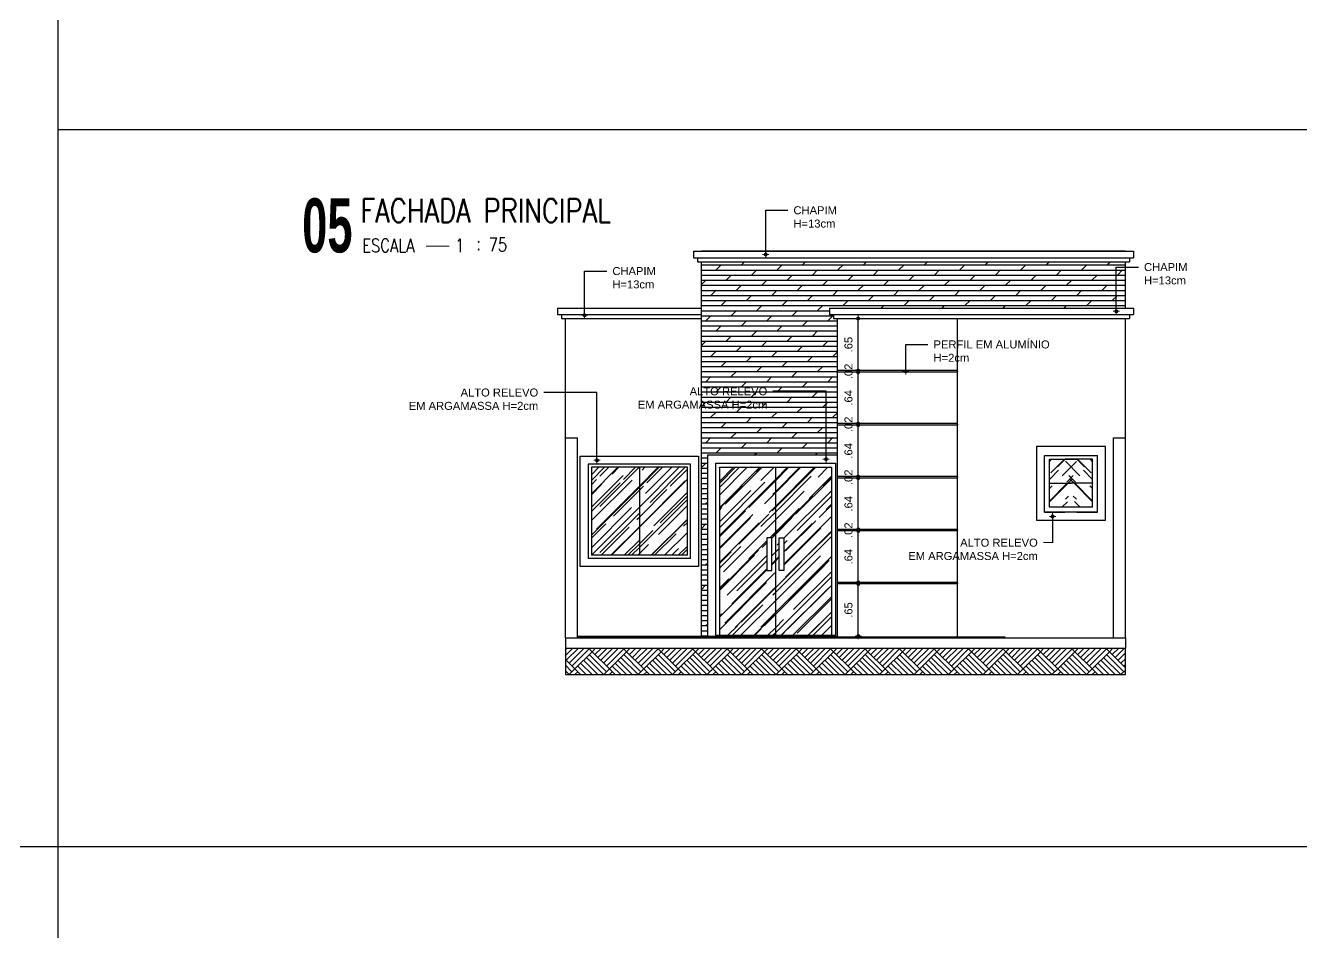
# Model space of a CAD drawing. Header units: millimetres. Extents: x 3724 to 8454, y 143 to 322.
# Drawn here: x 3756.2 to 3772.15, y 154.04 to 165.38 of the extents above; entities that cross this region are included whole.
import ezdxf
from ezdxf.enums import TextEntityAlignment as Align

# ---------------------------------------------------------------- set-up
doc = ezdxf.new("R2010")
doc.units = ezdxf.units.MM
doc.header["$LTSCALE"] = 20
for name, color, linetype in [('a-pem-08', 8, 'Continuous'), ('A-PEN-08', 8, 'Continuous'), ('A-PEN-B', 5, 'Continuous'), ('A-PEN-C', 4, 'Continuous'), ('A-PEN-W', 7, 'Continuous'), ('A-PEN-Y', 2, 'Continuous'), ('BANHEIRO', 6, 'Continuous'), ('E-TXT-G', 3, 'Continuous'), ('E-TXT-Y', 2, 'Continuous'), ('MÓVEIS', 6, 'Continuous'), ('P2', 1, 'Continuous')]:
    doc.layers.add(name, color=color, linetype=linetype)
for name, color, linetype, lineweight in [('A-TXT-G', 3, 'Continuous', 30), ('COTAS', 53, 'Continuous', 9), ('E-TXT-W', 7, 'Continuous', 20)]:
    doc.layers.add(name, color=color, linetype=linetype, lineweight=lineweight)
doc.styles.add('CARIMBO_DADOS', font='arial.ttf', dxfattribs={"height": 0.1})
doc.styles.add('REG140', font='romans.shx', dxfattribs={"width": 0.8, "height": 0.35})
doc.styles.add('REG80', font='romans.shx', dxfattribs={"width": 0.8, "height": 0.1})
doc.styles.add('SANSSERIF2', font='sanssb__.ttf', dxfattribs={"width": 0.8})
doc.styles.get("Standard").update_dxf_attribs({"font": 'ARIALUNI.TTF', "height": 0.3})
doc.dimstyles.new('COTAS_EXTERNAS', dxfattribs={"dimtxt": 0.1, "dimasz": 0.01, "dimexe": 0, "dimexo": 0, "dimgap": 0.07, "dimtad": 1, "dimzin": 5, "dimdsep": 46, "dimtxsty": 'CARIMBO_DADOS', "dimblk1": 'CIRCULOS', "dimblk2": 'CIRCULOS', "dimsah": 1, "dimcen": 0, "dimse1": 1, "dimse2": 1, "dimclrd": 8, "dimclre": 8, "dimclrt": 230, "dimadec": 0, "dimazin": 0, "dimtfac": 100, "dimtix": 1, "dimtmove": 2, "dimatfit": 3, "dimldrblk": 'CIRCULOS', "dimfxl": 1, "dimtolj": 1, "dimtzin": 5, "dimarcsym": 0})
doc.dimstyles.get("Standard").update_dxf_attribs({"dimtxt": 0.18, "dimasz": 0.18, "dimexe": 0.18, "dimexo": 0.0625, "dimgap": 0.09, "dimtad": 0, "dimtih": 1, "dimtoh": 1, "dimdec": 4, "dimzin": 0, "dimdsep": 46, "dimtxsty": 'Standard', "dimcen": 0.09, "dimadec": 0, "dimazin": 0, "dimtfac": 1, "dimtdec": 4, "dimtofl": 0, "dimtmove": 0, "dimatfit": 3, "dimfxl": 1, "dimtolj": 1, "dimtzin": 0, "dimarcsym": 0})
pattern_1 = [(45, (-31.96536, -21.172), (0.150868303, 0.402315474), [2.667, -0.3556, 0.889, -0.1778]), (45, (-31.861, -20.94192), (-0.292935955, 0.041488783), [0.5334, -0.058674, 1.0668, -0.13335]), (45, (-32.00936, -21.00227), (0.5695278432, 0.737997448), [1.4224, -0.24892, 0.7112, -0.1778])]
pattern_2 = [(45, (-31.96536, -23.93729), (0.150868303, 0.402315474), [2.667, -0.3556, 0.889, -0.1778]), (45, (-31.861, -23.70722), (-0.292935955, 0.041488783), [0.5334, -0.058674, 1.0668, -0.13335]), (45, (-32.00936, -23.76756), (0.5695278432, 0.737997448), [1.4224, -0.24892, 0.7112, -0.1778])]
pattern_3 = [(135, (7570.4977, -21.172), (-0.150868303, 0.402315474), [2.667, -0.3556, 0.889, -0.1778]), (135, (7570.39334, -20.94192), (0.292935955, 0.041488783), [0.5334, -0.058674, 1.0668, -0.13335]), (135, (7570.5417, -21.00227), (-0.5695278432, 0.737997448), [1.4224, -0.24892, 0.7112, -0.1778])]

# ---------------------------------------------------------------- blocks, each defined once
blk = doc.blocks.new('CIRCULOS')
at = {"layer": 'COTAS'}
for p, q in [((-4, 0), (4, 0)), ((0, 4), (0, -4))]:
    blk.add_line(p, q, dxfattribs=at)
for radius in [2, 1]:
    blk.add_circle((0, 0), radius, dxfattribs=at)
blk = doc.blocks.new('*D869')
at = {"layer": 'A-PEN-08', "color": 8, "lineweight": -2, "ltscale": 0.05}
blk.add_line((3766.607, 157.756), (3766.607, 158.388), dxfattribs=at)
at = {"layer": 'Defpoints', "color": 0, "ltscale": 0.05}
for p in [(3766.346, 158.398), (3766.607, 158.398), (3766.346, 157.746)]:
    blk.add_point(p, dxfattribs=at)
at = {"layer": 'A-PEN-08', "color": 8, "lineweight": -2, "ltscale": 0.05, "xscale": 0.01, "yscale": 0.01, "zscale": 0.01}
for p, rotation in [((3766.607, 158.398), 90), ((3766.607, 157.746), 270)]:
    blk.add_blockref('CIRCULOS', p, dxfattribs=dict(at, rotation=rotation))
at = {"layer": 'A-PEN-08', "color": 230, "ltscale": 0.05, "insert": (3766.485, 158.072), "char_height": 0.1, "attachment_point": 5, "rotation": 90, "style": 'CARIMBO_DADOS'}
blk.add_mtext('\\A1;.65', dxfattribs=at)
blk = doc.blocks.new('*D870')
at = {"layer": 'A-PEN-08', "color": 8, "lineweight": -2, "ltscale": 0.05}
blk.add_line((3766.607, 158.428), (3766.607, 159.05), dxfattribs=at)
at = {"layer": 'Defpoints', "color": 0, "ltscale": 0.05}
for p in [(3766.346, 159.06), (3766.607, 159.06), (3766.346, 158.418)]:
    blk.add_point(p, dxfattribs=at)
at = {"layer": 'A-PEN-08', "color": 8, "lineweight": -2, "ltscale": 0.05, "xscale": 0.01, "yscale": 0.01, "zscale": 0.01}
for p, rotation in [((3766.607, 159.06), 90), ((3766.607, 158.418), 270)]:
    blk.add_blockref('CIRCULOS', p, dxfattribs=dict(at, rotation=rotation))
at = {"layer": 'A-PEN-08', "color": 230, "ltscale": 0.05, "insert": (3766.485, 158.739), "char_height": 0.1, "attachment_point": 5, "rotation": 90, "style": 'CARIMBO_DADOS'}
blk.add_mtext('\\A1;.64', dxfattribs=at)
blk = doc.blocks.new('*D871')
at = {"layer": 'A-PEN-08', "color": 8, "lineweight": -2, "ltscale": 0.05}
for p, q in [((3766.607, 159.09), (3766.607, 159.1)), ((3766.607, 159.06), (3766.607, 159.08)), ((3766.607, 159.05), (3766.607, 159.04))]:
    blk.add_line(p, q, dxfattribs=at)
at = {"layer": 'Defpoints', "color": 0, "ltscale": 0.05}
for p in [(3766.346, 159.08), (3766.346, 159.06), (3766.607, 159.08)]:
    blk.add_point(p, dxfattribs=at)
at = {"layer": 'A-PEN-08', "color": 8, "lineweight": -2, "ltscale": 0.05, "xscale": 0.01, "yscale": 0.01, "zscale": 0.01}
for p, rotation in [((3766.607, 159.08), 270), ((3766.607, 159.06), 90)]:
    blk.add_blockref('CIRCULOS', p, dxfattribs=dict(at, rotation=rotation))
at = {"layer": 'A-PEN-08', "color": 230, "ltscale": 0.05, "insert": (3766.485, 159.07), "char_height": 0.1, "attachment_point": 5, "rotation": 90, "style": 'CARIMBO_DADOS'}
blk.add_mtext('\\A1;.02', dxfattribs=at)
blk = doc.blocks.new('*D872')
at = {"layer": 'A-PEN-08', "color": 8, "lineweight": -2, "ltscale": 0.05}
blk.add_line((3766.607, 159.09), (3766.607, 159.711), dxfattribs=at)
at = {"layer": 'Defpoints', "color": 0, "ltscale": 0.05}
for p in [(3766.346, 159.721), (3766.607, 159.721), (3766.346, 159.08)]:
    blk.add_point(p, dxfattribs=at)
at = {"layer": 'A-PEN-08', "color": 8, "lineweight": -2, "ltscale": 0.05, "xscale": 0.01, "yscale": 0.01, "zscale": 0.01}
for p, rotation in [((3766.607, 159.721), 90), ((3766.607, 159.08), 270)]:
    blk.add_blockref('CIRCULOS', p, dxfattribs=dict(at, rotation=rotation))
at = {"layer": 'A-PEN-08', "color": 230, "ltscale": 0.05, "insert": (3766.485, 159.4), "char_height": 0.1, "attachment_point": 5, "rotation": 90, "style": 'CARIMBO_DADOS'}
blk.add_mtext('\\A1;.64', dxfattribs=at)
blk = doc.blocks.new('*D873')
at = {"layer": 'A-PEN-08', "color": 8, "lineweight": -2, "ltscale": 0.05}
for p, q in [((3766.607, 159.751), (3766.607, 159.761)), ((3766.607, 159.721), (3766.607, 159.741)), ((3766.607, 159.711), (3766.607, 159.701))]:
    blk.add_line(p, q, dxfattribs=at)
at = {"layer": 'Defpoints', "color": 0, "ltscale": 0.05}
for p in [(3766.346, 159.741), (3766.346, 159.721), (3766.607, 159.741)]:
    blk.add_point(p, dxfattribs=at)
at = {"layer": 'A-PEN-08', "color": 8, "lineweight": -2, "ltscale": 0.05, "xscale": 0.01, "yscale": 0.01, "zscale": 0.01}
for p, rotation in [((3766.607, 159.741), 270), ((3766.607, 159.721), 90)]:
    blk.add_blockref('CIRCULOS', p, dxfattribs=dict(at, rotation=rotation))
at = {"layer": 'A-PEN-08', "color": 230, "ltscale": 0.05, "insert": (3766.485, 159.731), "char_height": 0.1, "attachment_point": 5, "rotation": 90, "style": 'CARIMBO_DADOS'}
blk.add_mtext('\\A1;.02', dxfattribs=at)
blk = doc.blocks.new('*D874')
at = {"layer": 'A-PEN-08', "color": 8, "lineweight": -2, "ltscale": 0.05}
blk.add_line((3766.607, 159.751), (3766.607, 160.373), dxfattribs=at)
at = {"layer": 'Defpoints', "color": 0, "ltscale": 0.05}
for p in [(3766.346, 160.383), (3766.607, 160.383), (3766.346, 159.741)]:
    blk.add_point(p, dxfattribs=at)
at = {"layer": 'A-PEN-08', "color": 8, "lineweight": -2, "ltscale": 0.05, "xscale": 0.01, "yscale": 0.01, "zscale": 0.01}
for p, rotation in [((3766.607, 160.383), 90), ((3766.607, 159.741), 270)]:
    blk.add_blockref('CIRCULOS', p, dxfattribs=dict(at, rotation=rotation))
at = {"layer": 'A-PEN-08', "color": 230, "ltscale": 0.05, "insert": (3766.485, 160.062), "char_height": 0.1, "attachment_point": 5, "rotation": 90, "style": 'CARIMBO_DADOS'}
blk.add_mtext('\\A1;.64', dxfattribs=at)
blk = doc.blocks.new('*D875')
at = {"layer": 'A-PEN-08', "color": 8, "lineweight": -2, "ltscale": 0.05}
for p, q in [((3766.607, 160.413), (3766.607, 160.423)), ((3766.607, 160.383), (3766.607, 160.403)), ((3766.607, 160.373), (3766.607, 160.363))]:
    blk.add_line(p, q, dxfattribs=at)
at = {"layer": 'Defpoints', "color": 0, "ltscale": 0.05}
for p in [(3766.346, 160.403), (3766.346, 160.383), (3766.607, 160.403)]:
    blk.add_point(p, dxfattribs=at)
at = {"layer": 'A-PEN-08', "color": 8, "lineweight": -2, "ltscale": 0.05, "xscale": 0.01, "yscale": 0.01, "zscale": 0.01}
for p, rotation in [((3766.607, 160.403), 270), ((3766.607, 160.383), 90)]:
    blk.add_blockref('CIRCULOS', p, dxfattribs=dict(at, rotation=rotation))
at = {"layer": 'A-PEN-08', "color": 230, "ltscale": 0.05, "insert": (3766.485, 160.393), "char_height": 0.1, "attachment_point": 5, "rotation": 90, "style": 'CARIMBO_DADOS'}
blk.add_mtext('\\A1;.02', dxfattribs=at)
blk = doc.blocks.new('*D876')
at = {"layer": 'A-PEN-08', "color": 8, "lineweight": -2, "ltscale": 0.05}
blk.add_line((3766.607, 160.413), (3766.607, 161.035), dxfattribs=at)
at = {"layer": 'Defpoints', "color": 0, "ltscale": 0.05}
for p in [(3766.346, 161.045), (3766.607, 161.045), (3766.346, 160.403)]:
    blk.add_point(p, dxfattribs=at)
at = {"layer": 'A-PEN-08', "color": 8, "lineweight": -2, "ltscale": 0.05, "xscale": 0.01, "yscale": 0.01, "zscale": 0.01}
for p, rotation in [((3766.607, 161.045), 90), ((3766.607, 160.403), 270)]:
    blk.add_blockref('CIRCULOS', p, dxfattribs=dict(at, rotation=rotation))
at = {"layer": 'A-PEN-08', "color": 230, "ltscale": 0.05, "insert": (3766.485, 160.724), "char_height": 0.1, "attachment_point": 5, "rotation": 90, "style": 'CARIMBO_DADOS'}
blk.add_mtext('\\A1;.64', dxfattribs=at)
blk = doc.blocks.new('*D877')
at = {"layer": 'A-PEN-08', "color": 8, "lineweight": -2, "ltscale": 0.05}
for p, q in [((3766.607, 161.075), (3766.607, 161.085)), ((3766.607, 161.045), (3766.607, 161.065)), ((3766.607, 161.035), (3766.607, 161.025))]:
    blk.add_line(p, q, dxfattribs=at)
at = {"layer": 'Defpoints', "color": 0, "ltscale": 0.05}
for p in [(3766.346, 161.065), (3766.346, 161.045), (3766.607, 161.065)]:
    blk.add_point(p, dxfattribs=at)
at = {"layer": 'A-PEN-08', "color": 8, "lineweight": -2, "ltscale": 0.05, "xscale": 0.01, "yscale": 0.01, "zscale": 0.01}
for p, rotation in [((3766.607, 161.065), 270), ((3766.607, 161.045), 90)]:
    blk.add_blockref('CIRCULOS', p, dxfattribs=dict(at, rotation=rotation))
at = {"layer": 'A-PEN-08', "color": 230, "ltscale": 0.05, "insert": (3766.485, 161.055), "char_height": 0.1, "attachment_point": 5, "rotation": 90, "style": 'CARIMBO_DADOS'}
blk.add_mtext('\\A1;.02', dxfattribs=at)
blk = doc.blocks.new('*D878')
at = {"layer": 'A-PEN-08', "color": 8, "lineweight": -2, "ltscale": 0.05}
blk.add_line((3766.607, 161.075), (3766.607, 161.706), dxfattribs=at)
at = {"layer": 'Defpoints', "color": 0, "ltscale": 0.05}
for p in [(3766.346, 161.716), (3766.607, 161.716), (3766.346, 161.065)]:
    blk.add_point(p, dxfattribs=at)
at = {"layer": 'A-PEN-08', "color": 8, "lineweight": -2, "ltscale": 0.05, "xscale": 0.01, "yscale": 0.01, "zscale": 0.01}
for p, rotation in [((3766.607, 161.716), 90), ((3766.607, 161.065), 270)]:
    blk.add_blockref('CIRCULOS', p, dxfattribs=dict(at, rotation=rotation))
at = {"layer": 'A-PEN-08', "color": 230, "ltscale": 0.05, "insert": (3766.485, 161.39), "char_height": 0.1, "attachment_point": 5, "rotation": 90, "style": 'CARIMBO_DADOS'}
blk.add_mtext('\\A1;.65', dxfattribs=at)
blk = doc.blocks.new('IND_DES')
at = {"layer": 'E-TXT-W'}
blk.add_line((0.0269, -0.2428), (0.1984, -0.2428), dxfattribs=at)
at = {"layer": 'E-TXT-G', "style": 'REG80', "width": 0.8}
for s, p in [('ESCALA', (-0.4463, -0.2864)), ('1', (0.2426, -0.2864)), (':', (0.3988, -0.2706))]:
    blk.add_text(s, height=0.1, dxfattribs=at).set_placement(p)
blk.add_attdef('ESCALA', (0.4897, -0.2812), '', height=0.1, dxfattribs=at)
at = {"layer": 'E-TXT-W', "style": 'SANSSERIF2', "width": 0.6}
blk.add_attdef('00', text='', height=0.4, dxfattribs=at).set_placement((-0.7083, -0.2881), align=Align.CENTER)
at = {"layer": 'E-TXT-Y', "style": 'REG140', "width": 0.8}
for tag, p in [('PROJETO', (-0.4563, 0.1829)), ('DESENHO', (-0.4582, -0.0658))]:
    blk.add_attdef(tag, p, '', height=0.175, dxfattribs=at)

msp = doc.modelspace()

# ---------------------------------------------------------------- hatches: boundary and pattern name
at = {"layer": 'a-pem-08', "ltscale": 0.05}
h = msp.add_hatch(dxfattribs=at)
h.set_pattern_fill('AR-RROOF', color=256, scale=0.007, angle=45, style=0)
h.set_pattern_definition(pattern_1)
h.paths.add_polyline_path([(3765.571, 159.856), (3764.871, 159.856), (3764.871, 157.756), (3765.571, 157.756)])
h.paths.add_polyline_path([(3765.464, 158.975), (3765.525, 158.975), (3765.525, 158.568), (3765.464, 158.568)], flags=16)
h = msp.add_hatch(dxfattribs=at)
h.set_pattern_fill('AR-RROOF', color=256, scale=0.007, angle=45, style=0)
h.set_pattern_definition(pattern_1)
h.paths.add_polyline_path([(3766.271, 159.856), (3765.571, 159.856), (3765.571, 157.756), (3766.271, 157.756)])
h.paths.add_polyline_path([(3765.678, 158.975), (3765.678, 158.568), (3765.618, 158.568), (3765.618, 158.975)], flags=16)
at = {"layer": 'A-PEN-08', "ltscale": 0.05}
h = msp.add_hatch(dxfattribs=at)
h.set_pattern_fill('DOLMIT', color=256, scale=0.01, style=0)
h.set_pattern_definition([(7e-15, (-490.49394, -0.04771), (0, 0.0635), []), (45, (-490.49394, -0.04771), (-0.1269999134, 0.1269999134), [0.0898026, -0.179605])])
h.paths.add_polyline_path([(3766.346, 161.716), (3766.296, 161.716), (3766.296, 161.766), (3766.246, 161.766), (3766.246, 161.846), (3766.596, 161.846), (3769.946, 161.846), (3769.946, 162.426), (3764.646, 162.426), (3764.646, 157.746), (3764.721, 157.746), (3764.721, 160.006), (3766.346, 160.006)])
at = {"layer": 'A-PEN-08'}
h = msp.add_hatch(dxfattribs=at)
h.set_pattern_fill('AR-RROOF', color=256, scale=0.007, angle=45, style=0)
h.set_pattern_definition(pattern_2)
h.paths.add_polyline_path([(3763.871, 159.856), (3763.271, 159.856), (3763.271, 158.756), (3763.871, 158.756)])
h = msp.add_hatch(dxfattribs=at)
h.set_pattern_fill('AR-RROOF', color=256, scale=0.007, angle=45, style=0)
h.set_pattern_definition(pattern_2)
h.paths.add_polyline_path([(3764.471, 159.856), (3763.871, 159.856), (3763.871, 158.756), (3764.471, 158.756)])
h = msp.add_hatch(dxfattribs=at)
h.set_pattern_fill('AR-PARQ1', color=256, scale=0.001, angle=45, style=0)
h.set_pattern_definition([(135, (-64.89536, -20.90446), (-0.431052294, 0), [0.3048, -0.3048]), (135, (-64.85944, -20.86854), (-0.431052294, 0), [0.3048, -0.3048]), (135, (-64.8235, -20.83262), (-0.431052294, 0), [0.3048, -0.3048]), (135, (-64.7876, -20.7967), (-0.431052294, 0), [0.3048, -0.3048]), (135, (-64.75167, -20.76078), (-0.431052294, 0), [0.3048, -0.3048]), (135, (-64.71575, -20.72485), (-0.431052294, 0), [0.3048, -0.3048]), (135, (-64.67983, -20.68893), (-0.431052294, 0), [0.3048, -0.3048]), (45, (-65.11088, -20.68893), (0.431052294, 0), [0.3048, -0.3048]), (45, (-65.1468, -20.653), (0.431052294, 0), [0.3048, -0.3048]), (45, (-65.18272, -20.6171), (0.431052294, 0), [0.3048, -0.3048]), (45, (-65.21865, -20.58117), (0.431052294, 0), [0.3048, -0.3048]), (45, (-65.25457, -20.54525), (0.431052294, 0), [0.3048, -0.3048]), (45, (-65.2905, -20.50933), (0.431052294, 0), [0.3048, -0.3048]), (45, (-65.3264, -20.4734), (0.431052294, 0), [0.3048, -0.3048])])
h.paths.add_polyline_path([(3769.946, 157.596), (3762.946, 157.596), (3762.946, 157.265), (3769.946, 157.265)])
at = {"layer": 'A-PEN-W', "ltscale": 0.05}
h = msp.add_hatch(dxfattribs=at)
h.set_pattern_fill('AR-RROOF', color=256, scale=0.007, angle=45, style=0)
h.set_pattern_definition(pattern_1)
h.paths.add_polyline_path([(3769.273, 159.656), (3769.341, 159.956), (3768.996, 159.956), (3768.996, 159.656)])
h = msp.add_hatch(dxfattribs=at)
h.set_pattern_fill('AR-RROOF', color=256, scale=0.007, angle=45, style=0)
h.set_pattern_definition(pattern_3)
h.paths.add_polyline_path([(3769.259, 159.656), (3769.192, 159.956), (3769.536, 159.956), (3769.536, 159.656)])
h = msp.add_hatch(dxfattribs=at)
h.set_pattern_fill('AR-RROOF', color=256, scale=0.007, angle=45, style=0)
h.set_pattern_definition(pattern_1)
h.paths.add_polyline_path([(3769.205, 159.356), (3769.273, 159.656), (3768.996, 159.656), (3768.996, 159.356)])
h = msp.add_hatch(dxfattribs=at)
h.set_pattern_fill('AR-RROOF', color=256, scale=0.007, angle=45, style=0)
h.set_pattern_definition(pattern_3)
h.paths.add_polyline_path([(3769.327, 159.356), (3769.259, 159.656), (3769.536, 159.656), (3769.536, 159.356)])

# ---------------------------------------------------------------- linework, layer by layer
at = {"layer": 'A-PEN-08'}
for p, q in [((3763.271, 159.856), (3763.271, 158.756)), ((3764.471, 159.856), (3763.271, 159.856)), ((3763.871, 159.856), (3763.871, 158.756)), ((3764.471, 158.756), (3764.471, 159.856)), ((3764.471, 158.756), (3763.271, 158.756)), ((3762.946, 157.596), (3762.946, 157.265)), ((3769.946, 157.265), (3769.946, 157.596)), ((3762.946, 157.265), (3769.946, 157.265))]:
    msp.add_line(p, q, dxfattribs=at)
for p in [(3767.846, 159.731), (3767.846, 159.07), (3767.846, 158.408)]:
    msp.add_point(p, dxfattribs=at)
at = {"layer": 'A-PEN-B', "ltscale": 0.05}
for p, q in [((3762.946, 157.726), (3762.946, 160.226)), ((3762.946, 160.226), (3763.096, 160.226)), ((3763.096, 157.726), (3763.096, 160.226)), ((3769.796, 157.726), (3769.796, 160.226)), ((3769.796, 160.226), (3769.946, 160.226)), ((3769.946, 157.726), (3769.946, 160.226))]:
    msp.add_line(p, q, dxfattribs=at)
at = {"layer": 'A-PEN-C', "ltscale": 0.05}
for p, q in [((3762.846, 161.846), (3762.846, 161.766)), ((3762.846, 161.846), (3763.196, 161.846)), ((3762.846, 161.766), (3763.196, 161.766)), ((3762.896, 161.766), (3762.896, 161.716)), ((3763.196, 161.846), (3764.646, 161.846)), ((3763.196, 161.766), (3764.646, 161.766)), ((3762.896, 161.716), (3763.146, 161.716)), ((3762.946, 160.226), (3762.946, 161.716)), ((3763.146, 161.716), (3764.646, 161.716)), ((3763.231, 159.896), (3763.231, 158.716)), ((3764.511, 159.896), (3763.231, 159.896)), ((3764.511, 158.716), (3764.511, 159.896)), ((3764.511, 158.716), (3763.231, 158.716))]:
    msp.add_line(p, q, dxfattribs=at)
at = {"layer": 'A-PEN-C'}
msp.add_line((3769.096, 157.726), (3769.796, 157.726), dxfattribs=at)
at = {"layer": 'A-PEN-C', "ltscale": 0.05}
msp.add_lwpolyline([(3763.131, 159.996), (3764.611, 159.996), (3764.611, 158.616), (3763.131, 158.616)], close=True, dxfattribs=at)
at = {"layer": 'A-PEN-W', "ltscale": 0.05}
for p, q in [((3768.996, 159.656), (3769.273, 159.656)), ((3769.536, 159.656), (3769.259, 159.656))]:
    msp.add_line(p, q, dxfattribs=at)
at = {"layer": 'A-PEN-Y', "ltscale": 0.3}
for p, q in [((3766.246, 161.846), (3766.246, 161.766)), ((3766.246, 161.846), (3770.046, 161.846)), ((3766.246, 161.846), (3766.596, 161.846)), ((3766.246, 161.766), (3766.596, 161.766)), ((3766.296, 161.766), (3766.296, 161.716)), ((3766.296, 161.766), (3770.046, 161.766)), ((3769.996, 161.766), (3769.996, 161.716)), ((3770.046, 161.846), (3770.046, 161.766)), ((3766.296, 161.716), (3766.546, 161.716)), ((3766.346, 157.746), (3766.346, 161.716)), ((3766.346, 161.716), (3769.996, 161.716)), ((3767.846, 157.746), (3767.846, 161.716)), ((3769.946, 160.226), (3769.946, 161.716)), ((3767.846, 161.065), (3766.346, 161.065)), ((3767.846, 161.045), (3766.346, 161.045)), ((3767.846, 160.403), (3766.346, 160.403)), ((3767.846, 160.383), (3766.346, 160.383)), ((3768.936, 159.296), (3768.936, 160.002)), ((3768.936, 160.002), (3769.596, 160.002)), ((3769.596, 159.296), (3769.596, 160.002)), ((3768.996, 159.956), (3769.341, 159.956)), ((3768.996, 159.356), (3768.996, 159.956)), ((3769.536, 159.956), (3769.192, 159.956)), ((3769.536, 159.356), (3769.536, 159.956)), ((3767.846, 159.741), (3766.346, 159.741)), ((3767.846, 159.721), (3766.346, 159.721)), ((3769.536, 159.356), (3768.996, 159.356)), ((3768.936, 159.296), (3769.191, 159.296)), ((3769.596, 159.296), (3769.341, 159.296)), ((3767.846, 159.08), (3766.346, 159.08)), ((3767.846, 159.06), (3766.346, 159.06)), ((3767.846, 158.418), (3766.346, 158.418)), ((3767.846, 158.398), (3766.346, 158.398))]:
    msp.add_line(p, q, dxfattribs=at)
msp.add_lwpolyline([(3768.836, 159.196), (3769.696, 159.196), (3769.696, 160.116), (3768.836, 160.116), (3768.836, 159.196)], close=True, dxfattribs=at)
for points in [[(3769.341, 159.296), (3768.936, 159.296), (3768.936, 160.002)], [(3769.341, 159.296), (3769.596, 159.296), (3769.596, 160.002)]]:
    msp.add_lwpolyline(points, dxfattribs=at)
msp.add_point((3767.846, 161.055), dxfattribs=at)
at = {"layer": 'A-TXT-G', "ltscale": 0.05}
msp.add_line((3763.096, 157.736), (3768.443, 157.736), dxfattribs=at)
at = {"layer": 'BANHEIRO', "ltscale": 0.05}
for p, q in [((3764.546, 162.556), (3764.546, 162.476)), ((3764.546, 162.556), (3770.046, 162.556)), ((3769.946, 162.556), (3764.646, 162.556)), ((3769.946, 162.556), (3764.646, 162.556)), ((3770.046, 162.556), (3770.046, 162.476)), ((3764.546, 162.476), (3770.046, 162.476)), ((3764.596, 162.476), (3764.596, 162.426)), ((3764.596, 162.426), (3769.996, 162.426)), ((3764.646, 157.746), (3764.646, 162.426)), ((3769.946, 161.846), (3769.946, 162.426)), ((3769.996, 162.476), (3769.996, 162.426))]:
    msp.add_line(p, q, dxfattribs=at)
at = {"layer": 'MÓVEIS'}
for p, q in [((3764.821, 159.906), (3766.321, 159.906)), ((3764.821, 159.906), (3764.821, 157.756)), ((3764.871, 159.856), (3766.271, 159.856)), ((3764.871, 159.856), (3764.871, 157.756)), ((3765.571, 159.856), (3765.571, 157.756)), ((3766.271, 159.856), (3766.271, 157.756)), ((3766.321, 159.906), (3766.321, 157.756)), ((3763.096, 157.746), (3766.346, 157.746)), ((3764.821, 157.756), (3766.321, 157.756))]:
    msp.add_line(p, q, dxfattribs=at)
msp.add_lwpolyline([(3766.346, 160.006), (3764.721, 160.006), (3764.721, 157.746)], dxfattribs=at)
for points in [[(3765.525, 158.975), (3765.464, 158.975), (3765.464, 158.568), (3765.525, 158.568)], [(3765.618, 158.975), (3765.678, 158.975), (3765.678, 158.568), (3765.618, 158.568)]]:
    msp.add_lwpolyline(points, close=True, dxfattribs=at)
msp.add_point((3767.846, 160.393), dxfattribs=at)
at = {"layer": 'P2'}
for p, q in [((3756.604, 186.505), (3756.604, 143.455)), ((3756.604, 164.08), (3773.251, 164.08)), ((3762.946, 157.726), (3762.946, 157.596)), ((3762.946, 157.726), (3769.946, 157.726)), ((3762.946, 157.596), (3769.946, 157.596)), ((3769.946, 157.726), (3769.946, 157.596)), ((3773.251, 155.113), (3725.926, 155.113))]:
    msp.add_line(p, q, dxfattribs=at)

# ---------------------------------------------------------------- block references
ref = msp.add_blockref('IND_DES', (3761.16, 163.028), dxfattribs=dict(xscale=1.687496000000465, yscale=1.68749600000001, zscale=1.68749600000001))
ref.add_attrib('00', '05', dxfattribs={"layer": 'E-TXT-W', "height": 0.675, "style": 'SANSSERIF2', "width": 0.6}).set_placement((3759.971, 162.542), align=Align.CENTER)
ref.add_attrib('DESENHO', 'FACHADA PRINCIPAL', (3760.387, 162.917), dxfattribs={"layer": 'E-TXT-Y', "height": 0.29531, "style": 'REG140', "width": 0.8})
ref.add_attrib('ESCALA', '75', (3761.987, 162.554), dxfattribs={"layer": 'E-TXT-G', "height": 0.1688, "style": 'REG80', "width": 0.8})

# ---------------------------------------------------------------- texts
at = {"layer": 'A-PEN-08', "color": 230, "ltscale": 0.05, "char_height": 0.1, "style": 'CARIMBO_DADOS'}
for s, insert, attachment_point in [('CHAPIM \\PH=13cm', (3765.797, 163.119), 1), ('CHAPIM \\PH=13cm', (3763.534, 162.359), 1), ('CHAPIM \\PH=13cm', (3770.179, 162.409), 1), ('PERFIL EM ALUMÍNIO\\PH=2cm', (3767.548, 161.442), 1), ('ALTO RELEVO \\PEM ARGAMASSA H=2cm', (3762.607, 160.841), 3), ('ALTO RELEVO \\PEM ARGAMASSA H=2cm', (3765.47, 160.856), 3), ('ALTO RELEVO \\PEM ARGAMASSA H=2cm', (3768.851, 158.964), 3)]:
    msp.add_mtext(s, dxfattribs=dict(at, insert=insert, attachment_point=attachment_point))

# ---------------------------------------------------------------- dimensions: what is measured, and where the dimension line sits
at = {"layer": 'A-PEN-08', "ltscale": 0.05}
for base, p1, p2, picture, middle in [((3766.607, 161.716), (3766.346, 161.065), (3766.346, 161.716), '*D878', (3766.485, 161.39)), ((3766.607, 161.065), (3766.346, 161.045), (3766.346, 161.065), '*D877', (3766.485, 161.055)), ((3766.607, 161.045), (3766.346, 160.403), (3766.346, 161.045), '*D876', (3766.485, 160.724)), ((3766.607, 160.403), (3766.346, 160.383), (3766.346, 160.403), '*D875', (3766.485, 160.393)), ((3766.607, 160.383), (3766.346, 159.741), (3766.346, 160.383), '*D874', (3766.485, 160.062)), ((3766.607, 159.741), (3766.346, 159.721), (3766.346, 159.741), '*D873', (3766.485, 159.731)), ((3766.607, 159.721), (3766.346, 159.08), (3766.346, 159.721), '*D872', (3766.485, 159.4)), ((3766.607, 159.08), (3766.346, 159.06), (3766.346, 159.08), '*D871', (3766.485, 159.07)), ((3766.607, 159.06), (3766.346, 158.418), (3766.346, 159.06), '*D870', (3766.485, 158.739))]:
    dim = msp.add_linear_dim(base=base, p1=p1, p2=p2, angle=90, dimstyle='COTAS_EXTERNAS', dxfattribs=at)
    dim.commit()
    dim.dimension.update_dxf_attribs({"geometry": picture, "text_midpoint": middle})
dim = msp.add_linear_dim(base=(3766.607, 158.398), p1=(3766.346, 157.746), p2=(3766.346, 158.398), angle=90, dimstyle='Standard', override={"dimtxt": 0.1, "dimasz": 0.01, "dimexe": 0, "dimexo": 0, "dimgap": 0.07, "dimtad": 1, "dimtih": 0, "dimtoh": 0, "dimdec": 2, "dimzin": 5, "dimtxsty": 'CARIMBO_DADOS', "dimblk1": 'CIRCULOS', "dimblk2": 'CIRCULOS', "dimsah": 1, "dimcen": 0, "dimse1": 1, "dimse2": 1, "dimclrd": 8, "dimclre": 8, "dimclrt": 230, "dimtfac": 100, "dimtdec": 2, "dimtix": 1, "dimtofl": 1, "dimtmove": 2, "dimldrblk": 'CIRCULOS', "dimfxl": 0, "dimfxlon": 1, "dimtzin": 5, "dimarcsym": 1}, dxfattribs=at)
dim.commit()
dim.dimension.update_dxf_attribs({"geometry": '*D869', "text_midpoint": (3766.485, 158.072)})

# ---------------------------------------------------------------- leaders
at = {"layer": 'A-PEN-08', "ltscale": 0.05, "annotation_type": 0, "has_hookline": 1}
for points, hookline_direction, text_width in [([(3765.45, 162.516), (3765.45, 163.069), (3765.727, 163.069)], 0, 0.526), ([(3769.832, 161.806), (3769.832, 162.359), (3770.109, 162.359)], 0, 0.526), ([(3763.186, 161.756), (3763.186, 162.309), (3763.464, 162.309)], 0, 0.526), ([(3767.201, 161.056), (3767.201, 161.392), (3767.478, 161.392)], 0, 1.435), ([(3763.341, 159.944), (3763.341, 160.791), (3762.677, 160.791)], 1, 1.598), ([(3766.204, 159.958), (3766.204, 160.806), (3765.54, 160.806)], 1, 1.598), ([(3769.036, 159.242), (3769.036, 158.914), (3768.921, 158.915)], 1, 1.598)]:
    msp.add_leader(points, dimstyle='Standard', override={"dimtxt": 0.1, "dimasz": 0.01, "dimexe": 0, "dimexo": 0, "dimgap": 0.07, "dimtad": 0, "dimtih": 0, "dimtoh": 0, "dimdec": 2, "dimzin": 5, "dimtxsty": 'CARIMBO_DADOS', "dimcen": 0, "dimse1": 1, "dimse2": 1, "dimclrd": 8, "dimclre": 8, "dimclrt": 230, "dimtfac": 100, "dimtdec": 2, "dimtix": 1, "dimtofl": 1, "dimtmove": 2, "dimldrblk": 'CIRCULOS', "dimfxl": 0, "dimfxlon": 1, "dimtzin": 5, "dimarcsym": 1}, dxfattribs=dict(at, hookline_direction=hookline_direction, text_width=text_width))

doc.saveas('drawing.dxf')
